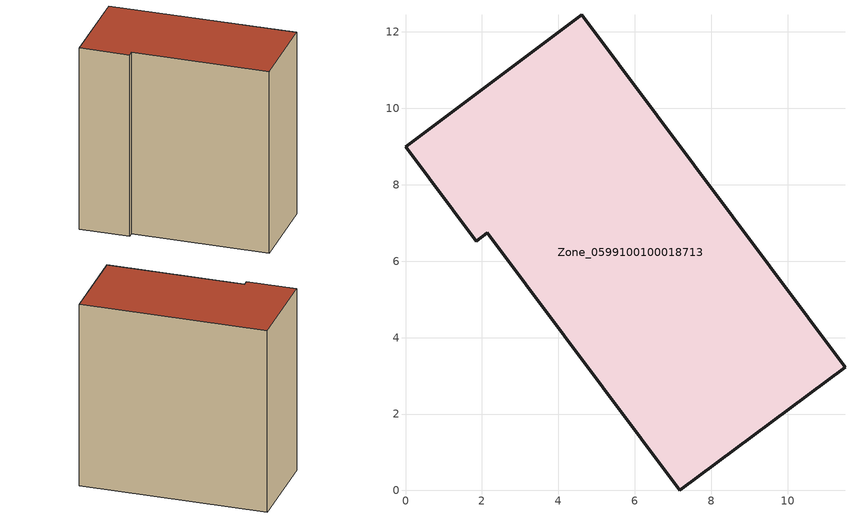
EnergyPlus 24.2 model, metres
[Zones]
Zone_0599100100018713
 floor ground (C_G): 2.14,6.74 1.85,6.53 0,9 4.61,12.46 11.5,3.23 7.17,0 z0
 wall outside (C_F): 4.61,12.46 0,9 1.85,6.53 2.14,6.74 7.17,0 11.5,3.23 4.61,12.46 z0:11.81
 roof outside (C_R): 7.17,0 11.5,3.23 4.61,12.46 0,9 1.85,6.53 2.14,6.74 z11.81
[BUILDING]
Pand.0599100100018713: North Axis=0; Terrain=City; Loads Convergence Tolerance Value=0.04; Temperature Convergence Tolerance Value=0.4; Solar Distribution=FullExterior; Maximum Number of Warmup Days=25; Minimum Number of Warmup Days=1
[Site:Location]
Rotterdam.The.Hague.AP_ZH_NLD Design_Conditions: Latitude=51.96; Longitude=4.45; Time Zone=1; Elevation=-4.5
[SITE:GROUNDTEMPERATURE:BUILDINGSURFACE]
18, 18, 18, 18, 18, 18, 18, 18, 18, 18, 18, 18
[MATERIAL] Thermal Absorptance=0.9; Solar Absorptance=0.7; Visible Absorptance=0.7
Name | Roughness | Thickness | Conductivity | Density | Specific Heat
G.TI.2015-2018 | MediumSmooth | 0.15 | 0.0428571 | 540 | 1210
F.TI.2015-2018 | Rough | 0.3 | 0.0666667 | 1920 | 840
R.TI.2015-2018 | MediumRough | 0.2 | 0.0333333 | 1500 | 1000
[CONSTRUCTION]
C_G: G.TI.2015-2018
C_F: F.TI.2015-2018
C_R: R.TI.2015-2018
[ZONE]
Zone_0599100100018713: Type=1; Multiplier=1; Ceiling Height=Autocalculate; Volume=Autocalculate; Floor Area=autocalculate; Part of Total Floor Area=Yes
[ZONEINFILTRATION:DESIGNFLOWRATE]
Infil_Zone_0599100100018713: Zone or ZoneList or Space or SpaceList=Zone_0599100100018713; Schedule=AlwaysOn; Design Flow Rate Calculation Method=Flow/Area; Flow Rate per Floor Area=0.0015; Constant Term Coefficient=1; Temperature Term Coefficient=0; Velocity Term Coefficient=0; Velocity Squared Term Coefficient=0
[HVACTEMPLATE:ZONE:IDEALLOADSAIRSYSTEM]
Zone_0599100100018713: Maximum Heating Supply Air Temperature=50; Minimum Cooling Supply Air Temperature=13; Maximum Heating Supply Air Humidity Ratio=0.0156; Minimum Cooling Supply Air Humidity Ratio=0.0077; Heating Limit=NoLimit; Cooling Limit=NoLimit; Dehumidification Control Type=ConstantSensibleHeatRatio; Cooling Sensible Heat Ratio=0.7; Dehumidification Setpoint=60; Humidification Control Type=None; Humidification Setpoint=30; Outdoor Air Method=None; Outdoor Air Flow Rate per Person=0.00944; Outdoor Air Flow Rate per Zone Floor Area=0; Outdoor Air Flow Rate per Zone=0; Demand Controlled Ventilation Type=None; Outdoor Air Economizer Type=NoEconomizer; Heat Recovery Type=None; Sensible Heat Recovery Effectiveness=0.7; Latent Heat Recovery Effectiveness=0.65
[ZONECONTROL:THERMOSTAT]
ThermostatControl_Zone_0599100100018713: Zone or ZoneList=Zone_0599100100018713; Control Type Schedule=DualSetpointControlType; Control 1=Thermostat_Zone_0599100100018713; Temperature Difference Between Cutout And Setpoint=0
[THERMOSTATSETPOINT:DUALSETPOINT]
Thermostat_Zone_0599100100018713: Heating Setpoint Temperature Schedule=HeatingSetpoint_Zone_0599100100018713; Cooling Setpoint Temperature Schedule=CoolingSetpoint_Zone_0599100100018713
[SCHEDULE:COMPACT]
HeatingSetpoint_Zone_0599100100018713: Through: 12/31, For: AllDays, Until: 24:00, 21
CoolingSetpoint_Zone_0599100100018713: Through: 12/31, For: AllDays, Until: 24:00, 24
DualSetpointControlType: Through: 12/31, For: AllDays, Until: 24:00, 4
AlwaysOn: Through: 12/31, For: AllDays, Until: 24:00, 1
